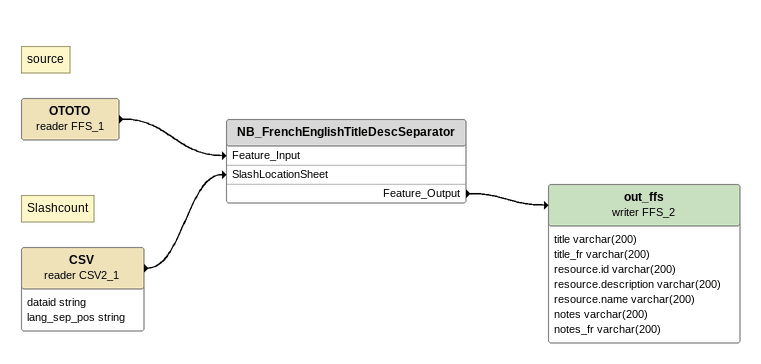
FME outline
Note: source
OTOTO (reader FFS_1)
    -> NB_FrenchEnglishTitleDescSeparator [Feature_Input]
Note: Slashcount
CSV (reader CSV2_1)
    attributes: dataid string, lang_sep_pos string
    -> NB_FrenchEnglishTitleDescSeparator [SlashLocationSheet]
NB_FrenchEnglishTitleDescSeparator
    Feature_Output -> out_ffs (writer FFS_2)
out_ffs (writer FFS_2)
    attributes: title varchar(200), title_fr varchar(200), resource.id varchar(200), resource.description varchar(200), resource.name varchar(200), notes varchar(200), notes_fr varchar(200)
